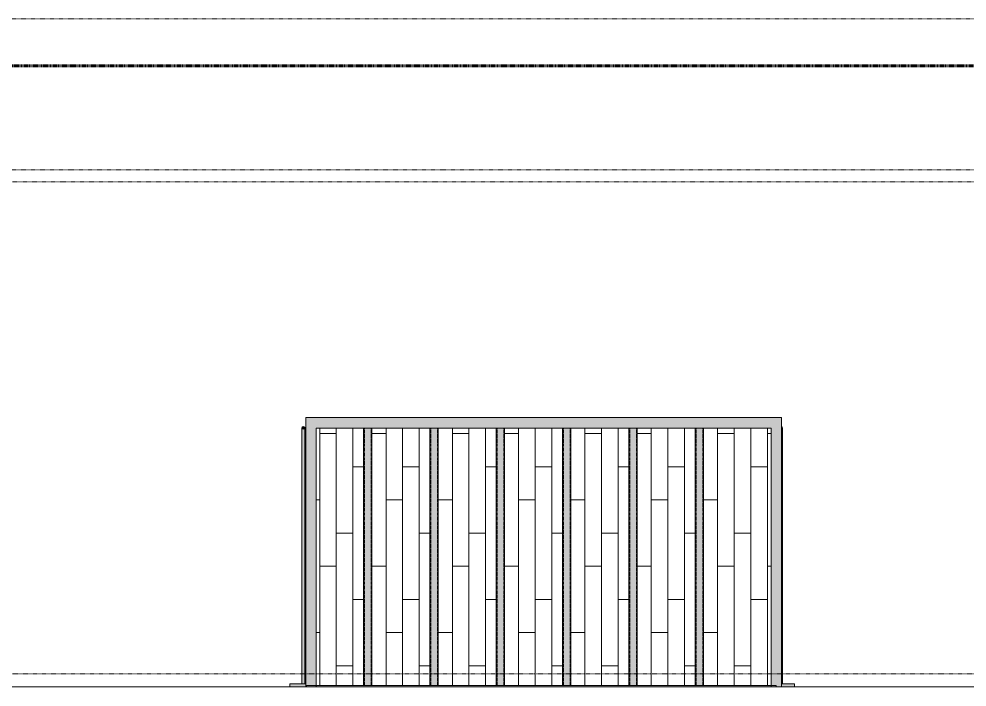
# Model space of a CAD drawing. Header units: inches. Extents: x -4110 to -1807, y 11006 to 12281.
# Drawn here: x -3129 to -2900.2, y 12118.8 to 12280 of the extents above; entities that cross this region are included whole.
import ezdxf

# ---------------------------------------------------------------- set-up
doc = ezdxf.new("R2010")
doc.units = ezdxf.units.IN
doc.header["$MEASUREMENT"] = 0
for name, pattern in [('Aligning Line 1_8_', [0.25, 0.125, -0.125]), ('Aligning Line 1_8__2_', [0.25, 0.125, -0.125]), ('Double Dash 3_8_', [1, 0.375, -0.125, 0.125, -0.125, 0.125, -0.125]), ('Hidden 1_8_', [0.1875, 0.125, -0.0625])]:
    doc.linetypes.add(name, pattern=pattern)
for name, color, linetype, lineweight in [('0-1', 7, 'Continuous', 5), ('0-3', 7, 'Continuous', 9), ('0-4', 50, 'Double Dash 3_8_', 60), ('A-FLOR-PATT-1', 35, 'Continuous', 9), ('A-WALL-4', 90, 'Continuous', 18), ('A-WALL-9', 255, 'Continuous', 18), ('C-PROP-LINE-1', 50, 'Double Dash 3_8_', 60), ('G-ANNO-SYMB', 111, 'Aligning Line 1_8_', 9), ('G-ANNO-SYMB-1', 147, 'Aligning Line 1_8_', 9), ('G-ANNO-SYMB-2', 147, 'Aligning Line 1_8__2_', 9), ('S-BEAM-1', 55, 'Continuous', 9), ('S-BEAM-2', 254, 'Continuous', 9), ('S-BEAM-3', 7, 'Continuous', 9), ('S-BEAM-4', 7, 'Hidden 1_8_', 9)]:
    doc.layers.add(name, color=color, linetype=linetype, lineweight=lineweight)

# ---------------------------------------------------------------- blocks, each defined once
blk = doc.blocks.new('CTR - 1st Phase - Unit Layouts_rvt-1-ENLARGED RCP - 2ND FLOOR PLAN - EAST')
at = {"layer": 'G-ANNO-SYMB-1'}
blk.add_line((-1871.64, 12240.75), (-4009.53, 12240.75), dxfattribs=at)
blk = doc.blocks.new('Basic Wall _ EXT - FIBER CEMENT - LARGE - ___-2505162-ENLARGED RCP - 2ND FLOOR PLAN - EAST')
at = {"layer": 'A-WALL-4'}
blk.add_hatch(color=256, dxfattribs=at).paths.add_polyline_path([(-3176.71, 12118.81), (-2638.11, 12118.81), (-2638.11, 12118.84), (-3860.97, 12118.84), (-3860.94, 12118.81), (-3185.13, 12118.81)], flags=0)
blk.add_line((-2638.11, 12118.84), (-3860.97, 12118.84), dxfattribs=at)
blk = doc.blocks.new('Walls 18 - Walls 1-3280685-ENLARGED RCP - 2ND FLOOR PLAN - EAST')
at = {"layer": 'S-BEAM-1'}
for points in [[(-2944.94, 12181.09), (-2944.86, 12181.12), (-2944.76, 12181.31), (-2944.76, 12181.43), (-2944.86, 12181.58), (-2944.94, 12181.6), (-2944.94, 12181.1)], [(-2944.75, 12119.58), (-2944.76, 12181.27), (-2944.86, 12181.12), (-2944.94, 12181.07), (-2944.93, 12119.58), (-2944.76, 12119.58)]]:
    blk.add_hatch(color=256, dxfattribs=at).paths.add_polyline_path(points, flags=0)
at = {"layer": 'S-BEAM-2'}
blk.add_hatch(color=256, dxfattribs=at).paths.add_polyline_path([(-2944.94, 12118.84), (-2941.87, 12118.84), (-2941.87, 12119.58), (-2944.94, 12119.58)], flags=0)
at = {"layer": 'S-BEAM-3'}
for p, q in [((-2944.75, 12181.35), (-2944.75, 12119.58)), ((-2941.87, 12119.58), (-2944.93, 12119.58)), ((-2941.87, 12119.58), (-2941.87, 12118.84))]:
    blk.add_line(p, q, dxfattribs=at)
for start_param, end_param in [(0, 1.047198), (5.235988, 6.283185)]:
    blk.add_ellipse((-2945.12, 12181.35), major_axis=(0.375, 0), ratio=0.850805, start_param=start_param, end_param=end_param, dxfattribs=at)
blk = doc.blocks.new('Walls 22 - Walls 1-3280694-ENLARGED RCP - 2ND FLOOR PLAN - EAST')
at = {"layer": 'S-BEAM-1'}
for points in [[(-3060.7, 12119.58), (-3059.95, 12119.58), (-3059.96, 12181.27), (-3060.06, 12181.12), (-3060.23, 12181.04), (-3060.42, 12181.04), (-3060.59, 12181.12), (-3060.69, 12181.27), (-3060.7, 12181.19), (-3060.7, 12120.62)], [(-3060.32, 12181.03), (-3060.16, 12181.07), (-3060.06, 12181.12), (-3059.96, 12181.27), (-3059.96, 12181.43), (-3060.06, 12181.58), (-3060.23, 12181.66), (-3060.42, 12181.66), (-3060.59, 12181.58), (-3060.69, 12181.43), (-3060.69, 12181.27), (-3060.59, 12181.12), (-3060.42, 12181.04)]]:
    blk.add_hatch(color=256, dxfattribs=at).paths.add_polyline_path(points, flags=0)
at = {"layer": 'S-BEAM-2'}
blk.add_hatch(color=256, dxfattribs=at).paths.add_polyline_path([(-3063.57, 12118.84), (-3059.76, 12118.84), (-3059.76, 12119.58), (-3063.57, 12119.58), (-3063.57, 12119.27)], flags=0)
at = {"layer": 'S-BEAM-3'}
for p, q in [((-3060.7, 12119.58), (-3060.7, 12181.35)), ((-3059.95, 12181.35), (-3059.95, 12119.58)), ((-3063.57, 12118.84), (-3063.57, 12119.58)), ((-3059.76, 12119.58), (-3063.57, 12119.58))]:
    blk.add_line(p, q, dxfattribs=at)
for start_param, end_param in [(0, 3.141593), (3.141593, 6.283185)]:
    blk.add_ellipse((-3060.32, 12181.35), major_axis=(0.375, 0), ratio=0.850805, start_param=start_param, end_param=end_param, dxfattribs=at)
blk = doc.blocks.new('Walls 25 - Walls 3-3280709-ENLARGED RCP - 2ND FLOOR PLAN - EAST')
at = {"layer": 'A-WALL-9'}
for points in [[(-3059.59, 12118.84), (-3059.59, 12119.23), (-3057.23, 12119.23), (-3057.23, 12181.31), (-2947.47, 12181.31), (-2947.47, 12119.23), (-2946.26, 12119.23), (-2946.26, 12118.84), (-2944.94, 12118.84), (-2944.94, 12183.84), (-3059.76, 12183.84), (-3059.76, 12118.84), (-3059.68, 12118.84)], [(-2946.26, 12118.84), (-2946.26, 12119.23), (-3059.59, 12119.23), (-3059.59, 12118.84), (-2949.37, 12118.84)]]:
    blk.add_hatch(color=256, dxfattribs=at).paths.add_polyline_path(points, flags=0)
at = {"layer": 'A-WALL-4'}
for p, q in [((-2944.94, 12183.84), (-3059.76, 12183.84)), ((-3059.76, 12183.84), (-3059.76, 12118.84)), ((-2944.94, 12183.84), (-2944.94, 12118.84)), ((-3057.23, 12181.31), (-2947.47, 12181.31)), ((-3057.23, 12118.84), (-3057.23, 12181.31)), ((-2947.47, 12118.84), (-2947.47, 12181.31)), ((-3059.59, 12119.23), (-3059.59, 12118.84)), ((-3059.59, 12119.23), (-2946.26, 12119.23)), ((-2946.26, 12118.84), (-2946.26, 12119.23))]:
    blk.add_line(p, q, dxfattribs=at)
blk = doc.blocks.new('CISC HSS Rectangular_CSA G40_21_ - HS102x51x4_8-3284483-ENLARGED RCP - 2ND FLOOR PLAN - EAST')
at = {"layer": 'S-BEAM-2'}
for points in [[(-0.62, 0.62), (30.02, 0.63), (30.02, 1), (-32.05, 1), (-32.05, 0.62)], [(-0.62, -0.62), (30.02, -0.62), (30.02, 0.62), (-32.05, 0.62), (-32.05, -0.62)], [(30.02, -1), (30.02, -0.62), (-32.05, -0.62), (-32.05, -1), (-0.62, -1)]]:
    blk.add_hatch(color=256, dxfattribs=at).paths.add_polyline_path(points, flags=0)
at = {"layer": 'S-BEAM-3'}
for p, q in [((-32.05, 1), (30.02, 1)), ((30.02, -1), (-32.05, -1))]:
    blk.add_line(p, q, dxfattribs=at)
at = {"layer": 'S-BEAM-4'}
for p, q in [((30.02, 0.81), (-32.05, 0.81)), ((30.02, -0.81), (-32.05, -0.81))]:
    blk.add_line(p, q, dxfattribs=at)
blk = doc.blocks.new('Family - ___-1878357-ENLARGED RCP - 2ND FLOOR PLAN - EAST')
at = {"layer": 'C-PROP-LINE-1'}
blk.add_line((-3989.61, 12268.69), (-1871.64, 12268.69), dxfattribs=at)
blk = doc.blocks.new('CTR - 1st Phase - Shell_rvt-1-ENLARGED RCP - 2ND FLOOR PLAN - EAST')
at = {"layer": 'A-FLOR-PATT-1'}
h = blk.add_hatch(dxfattribs=at)
h.set_pattern_fill('FP_31', color=256, style=0, pattern_type=2)
h.set_pattern_definition([(90, (-2412.399, 10555.962), (4, -2e-16), []), (0, (-2412.399, 10555.962), (8, -8), [4, -28]), (0, (-2408.399, 10571.962), (8, -8), [4, -28])])
h.paths.add_polyline_path([(-3057.23, 12119.23), (-3045.79, 12119.23), (-3045.79, 12181.31), (-3043.79, 12181.31), (-3043.79, 12119.23), (-3029.79, 12119.23), (-3029.79, 12181.31), (-3027.79, 12181.31), (-3027.79, 12119.23), (-3013.79, 12119.23), (-3013.79, 12181.31), (-3011.79, 12181.31), (-3011.79, 12119.23), (-2997.79, 12119.23), (-2997.79, 12181.31), (-2995.79, 12181.31), (-2995.79, 12119.23), (-2981.79, 12119.23), (-2981.79, 12181.31), (-2979.79, 12181.31), (-2979.79, 12119.23), (-2965.79, 12119.23), (-2965.79, 12181.31), (-2963.79, 12181.31), (-2963.79, 12119.23), (-2947.47, 12119.23), (-2947.47, 12181.31), (-3057.23, 12181.31), (-3057.23, 12120.62)], flags=0)
at = {"layer": '0-3'}
for name in ['Walls 25 - Walls 3-3280709-ENLARGED RCP - 2ND FLOOR PLAN - EAST', 'Walls 22 - Walls 1-3280694-ENLARGED RCP - 2ND FLOOR PLAN - EAST', 'Walls 18 - Walls 1-3280685-ENLARGED RCP - 2ND FLOOR PLAN - EAST', 'Basic Wall _ EXT - FIBER CEMENT - LARGE - ___-2505162-ENLARGED RCP - 2ND FLOOR PLAN - EAST']:
    blk.add_blockref(name, (0, 0), dxfattribs=at)
at = {"layer": '0-3', "rotation": 269.9999999999997}
for p in [(-3044.79, 12149.25), (-3028.79, 12149.25), (-3012.79, 12149.25), (-2996.79, 12149.25), (-2980.79, 12149.25), (-2964.79, 12149.25)]:
    blk.add_blockref('CISC HSS Rectangular_CSA G40_21_ - HS102x51x4_8-3284483-ENLARGED RCP - 2ND FLOOR PLAN - EAST', p, dxfattribs=at)
at = {"layer": '0-4'}
blk.add_blockref('Family - ___-1878357-ENLARGED RCP - 2ND FLOOR PLAN - EAST', (0, 0), dxfattribs=at)
blk = doc.blocks.new('CTR - 1st Phase - Structure_rvt-1-ENLARGED RCP - 2ND FLOOR PLAN - EAST')
at = {"layer": 'G-ANNO-SYMB-2'}
for p, q in [((-1910.96, 12243.6), (-4007.78, 12243.6)), ((-1904.06, 12122.03), (-3864.19, 12122.03))]:
    blk.add_line(p, q, dxfattribs=at)

msp = doc.modelspace()

# ---------------------------------------------------------------- linework, layer by layer
at = {"layer": 'G-ANNO-SYMB'}
msp.add_line((-1910.96, 12280.04), (-4027.11, 12280.04), dxfattribs=at)

# ---------------------------------------------------------------- block references
at = {"layer": '0-1'}
for name in ['CTR - 1st Phase - Structure_rvt-1-ENLARGED RCP - 2ND FLOOR PLAN - EAST', 'CTR - 1st Phase - Shell_rvt-1-ENLARGED RCP - 2ND FLOOR PLAN - EAST', 'CTR - 1st Phase - Unit Layouts_rvt-1-ENLARGED RCP - 2ND FLOOR PLAN - EAST']:
    msp.add_blockref(name, (0, 0), dxfattribs=at)

doc.saveas('drawing.dxf')
